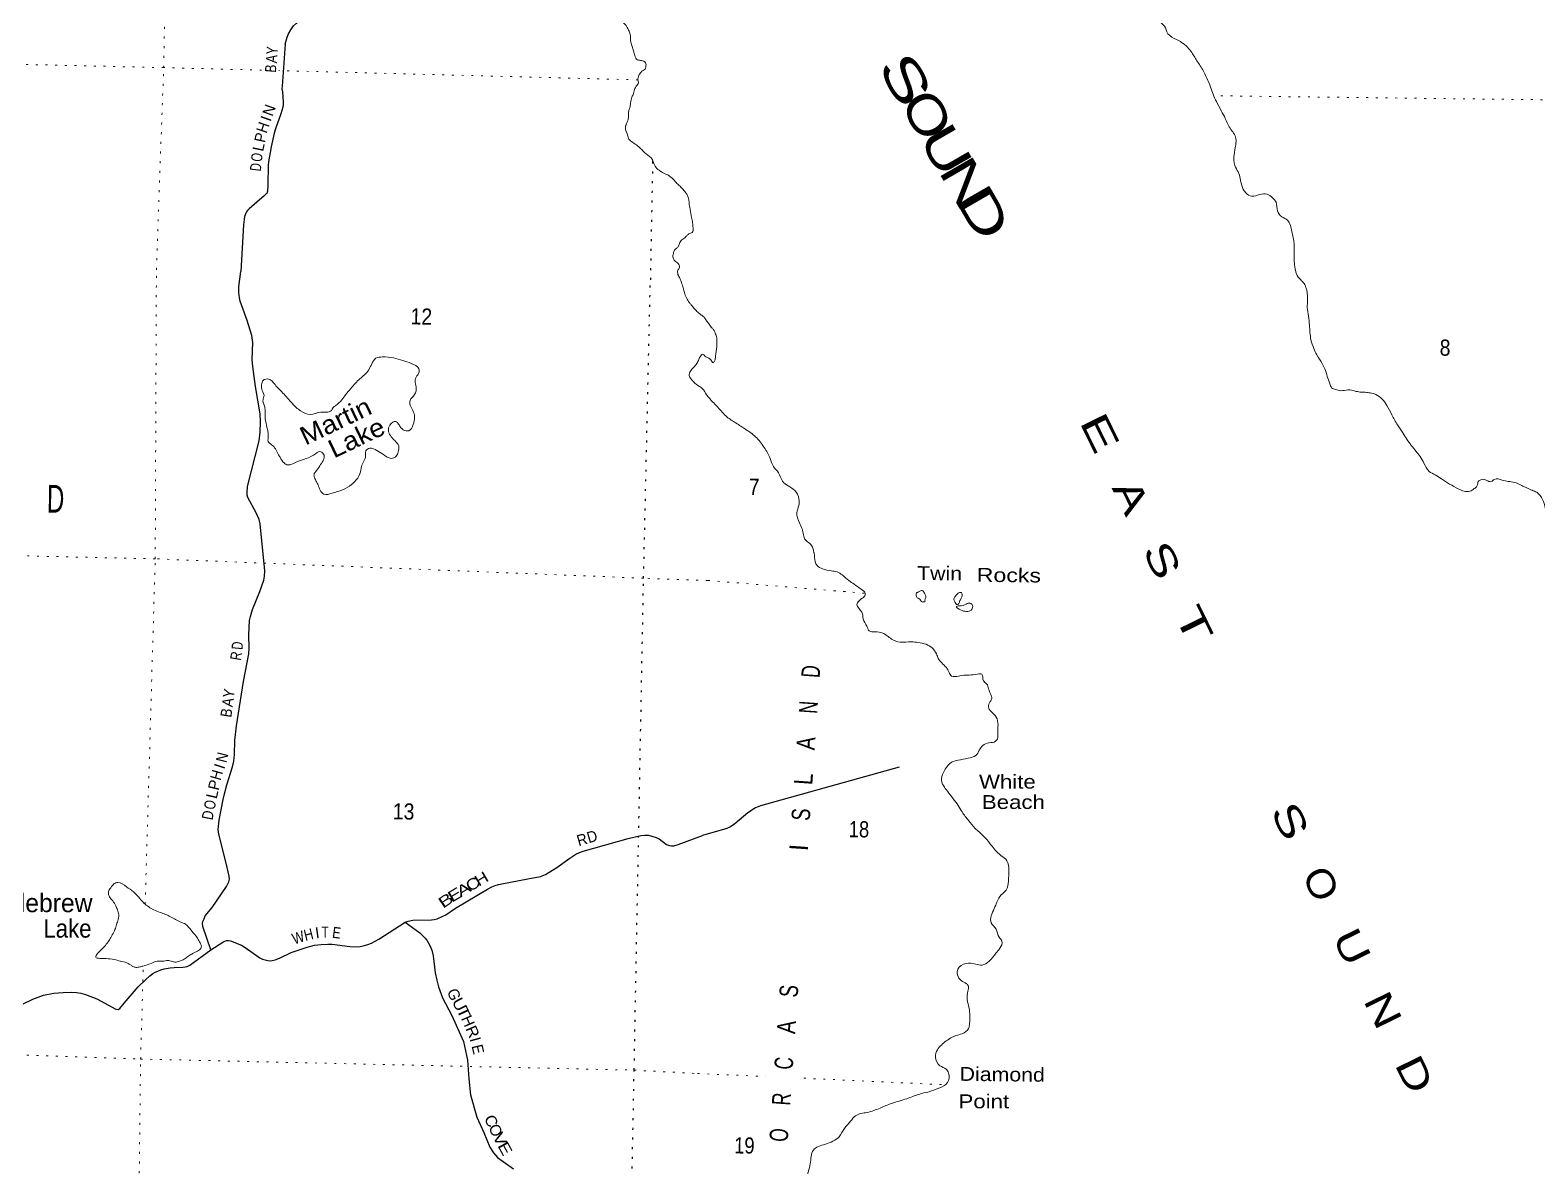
# Model space of a CAD drawing. Header units: feet. Extents: x -489137 to -242534, y 368785 to 558127.
# Drawn here: x -465031 to -448694, y 408578 to 420894 of the extents above; entities that cross this region are included whole.
import ezdxf
from ezdxf.enums import TextEntityAlignment as Align

# ---------------------------------------------------------------- set-up
doc = ezdxf.new("R2010")
doc.units = ezdxf.units.FT
doc.header["$LTSCALE"] = 70
doc.linetypes.add('DOTTED', pattern=[1.5, 0.3, -1.2])
for name, color, linetype, lineweight in [('29', 7, 'Continuous', 25), ('39', 7, 'Continuous', 13), ('6', 7, 'DOTTED', 25), ('7', 7, 'DOTTED', 13)]:
    doc.layers.add(name, color=color, linetype=linetype, lineweight=lineweight)
for name, color, linetype in [('30', 7, 'Continuous'), ('41', 7, 'Continuous'), ('42', 7, 'Continuous')]:
    doc.layers.add(name, color=color, linetype=linetype)

msp = doc.modelspace()

# ---------------------------------------------------------------- linework, layer by layer
at = {"layer": '29'}
for p, q in [((-462719.66, 418786.83), (-462746.36, 418279.29)), ((-455615.27, 412909.62), (-457116.72, 412490.1))]:
    msp.add_line(p, q, dxfattribs=at)
for points in [[(-462266, 420743.48), (-462247.52, 420820.25), (-462232.27, 420856.24), (-462207.2, 420897.67), (-462175.59, 420940.2), (-462146.17, 420970.73), (-462085.14, 421015.44), (-461984.87, 421087.4), (-461968.52, 421101.58), (-461957.62, 421114.66), (-461929.29, 421158.28), (-461909.67, 421198.62), (-461898.77, 421236.79), (-461892.23, 421283.68), (-461893.32, 421324.02), (-461905.66, 421376.75)], [(-462266, 420743.48), (-462301.6, 420286.97), (-462301.48, 420285.73)], [(-462301.6, 420286.97), (-462302.02, 420260.32), (-462297.66, 420225.98), (-462288.94, 420116.94), (-462288.94, 420091.31), (-462293.3, 420060.24), (-462312.92, 419988.27), (-462371.77, 419824.71), (-462387.04, 419776.73), (-462417.54, 419628.43), (-462448.06, 419468.15), (-462452.42, 419429.98), (-462456.78, 419216.26), (-462460.6, 419148.38), (-462463.32, 419137.75), (-462467.68, 419126.03), (-462475.31, 419115.94), (-462498.19, 419094.13), (-462543.97, 419057.06), (-462657.31, 418956.74), (-462674.76, 418938.75), (-462685.12, 418924.58), (-462694.38, 418910.95), (-462702.01, 418893.77), (-462708, 418874.42), (-462713.45, 418843.89), (-462719.66, 418786.83)], [(-462539.27, 416538.19), (-462533.8, 416650.32), (-462539.29, 416736.05), (-462587.63, 417035.02), (-462618.39, 417250.46), (-462623.34, 417327.39), (-462618.95, 417509.85), (-462627.18, 417584.6), (-462679.92, 417747.28), (-462754.62, 417959.41), (-462763.41, 417993.49), (-462770, 418050.64), (-462767.81, 418112.2), (-462746.36, 418279.29)], [(-462719.46, 413838.65), (-462662.32, 414137.62), (-462656.83, 414201.38), (-462662.32, 414344.27), (-462652.43, 414498.15), (-462643.65, 414542.12), (-462622.77, 414616.86), (-462543.67, 414810.31), (-462499.73, 414933.42), (-462490.93, 414977.38), (-462486.54, 415034.54), (-462539.27, 415544.55), (-462549.17, 415590.71), (-462583.22, 415663.26), (-462671.11, 415830.33), (-462679.9, 415856.71), (-462681.01, 415880.89), (-462675.5, 415949.04), (-462548.06, 416445.86), (-462539.27, 416538.19)], [(-463073.53, 410931.05), (-463158.91, 411183.08), (-463164.41, 411216.05), (-463160.01, 411238.04), (-463146.83, 411266.62), (-463132.54, 411297.39), (-463057.84, 411389.72), (-462904.03, 411613.95), (-462878.76, 411666.71), (-462869.97, 411695.29), (-462873.27, 411728.26), (-462908.42, 411868.95), (-462987.52, 412181.11), (-462991.92, 412233.88), (-462983.13, 412335), (-462938.29, 412559.01), (-462924, 412620.56), (-462901.34, 412715.42), (-462838.11, 412910.96), (-462824.93, 412974.71), (-462816.14, 413047.25), (-462811.74, 413196.74), (-462794.16, 413355.02), (-462719.46, 413838.65)], [(-457116.72, 412490.1), (-457170.62, 412466.8), (-457253.06, 412414.71), (-457396.24, 412293.16), (-457443.97, 412262.77), (-457483.02, 412245.41), (-457744.89, 412167.85)], [(-460966.04, 411229.25), (-460933.08, 411241.34), (-460883.08, 411249.03), (-460883.08, 411249.03), (-460680.93, 411253.43), (-460652.92, 411256.73), (-460619.96, 411266.62), (-460557.88, 411293), (-460527.68, 411308.39), (-460421.65, 411380.93), (-460074.48, 411587.57), (-460027.25, 411610.66), (-459993.19, 411624.95), (-459956.94, 411635.94), (-459920.68, 411644.73), (-459639.42, 411697.49), (-459501, 411724.98), (-459446.06, 411745.85), (-459323.02, 411820.6), (-459182.39, 411921.72), (-459117, 411965.22), (-459078.25, 411985.4), (-459037.62, 411997.8), (-458549.58, 412137.15), (-458414.45, 412169.03), (-458369.4, 412172.33), (-458330.4, 412170.13), (-458293.6, 412162.44), (-458246.35, 412145.95), (-458216.14, 412130.56), (-458136.49, 412071.21), (-458102.98, 412059.11), (-458081.01, 412056.92), (-458057.93, 412058.01), (-458009.05, 412071.21), (-457744.89, 412167.85)], [(-463073.53, 410931.05), (-462943.57, 411013.82), (-462922.14, 411023.71), (-462903.46, 411029.2), (-462880.39, 411030.3), (-462860.07, 411027.01), (-462741.42, 410978.64), (-462712.3, 410961.05), (-462543.67, 410842.35), (-462514.55, 410829.15), (-462485.98, 410819.26), (-462455.22, 410812.67), (-462429.41, 410811.57), (-462406.88, 410813.77), (-462377.22, 410821.46), (-462328.34, 410837.95), (-462200.89, 410899.5), (-462136.07, 410923.68), (-462027.31, 410958.85), (-461950.41, 410978.64), (-461879, 410987.43), (-461805.39, 410991.82), (-461757.05, 410991.83), (-461568.09, 410965.45), (-461509.31, 410962.15), (-461453.83, 410965.45), (-461407.14, 410975.34), (-461370.33, 410987.44), (-461331.33, 411002.82), (-461251.68, 411044.59), (-460966.04, 411229.25)], [(-460966.04, 411229.25), (-460808.92, 411113.87), (-460770.46, 411078.7), (-460751.23, 411056.72), (-460732.56, 411032.54), (-460700.15, 410975.38), (-460679.82, 410924.82), (-460663.89, 410863.26), (-460640.82, 410680.8), (-460624.34, 410599.46), (-460607.86, 410529.12), (-460562.82, 410410.41), (-460461.75, 410216.95), (-460334.3, 409935.57), (-460290.36, 409733.32), (-460277.17, 409531.08), (-460259.6, 409359.61), (-460189.28, 409117.79), (-460114.58, 408950.72), (-460048.66, 408792.44)], [(-463859.8, 410526.89), (-463781.81, 410606.03), (-463735.12, 410648.89), (-463700.51, 410671.98), (-463674.69, 410686.26), (-463648.32, 410699.45), (-463616.46, 410711.55), (-463579.66, 410722.54), (-463513.19, 410734.63), (-463471.99, 410737.93), (-463377.51, 410740.12), (-463350.6, 410743.42), (-463330.82, 410748.92), (-463300.61, 410764.31), (-463073.53, 410931.05)], [(-465113.33, 410342.23), (-465002.37, 410394.99), (-464887.01, 410436.76), (-464773.86, 410460.94), (-464673.88, 410467.53), (-464582.69, 410471.93), (-464527.76, 410465.34), (-464480.52, 410458.74), (-464429.98, 410445.55), (-464308.04, 410399.39), (-464101.5, 410285.08), (-464077.33, 410282.88), (-464057.55, 410293.87), (-464013.61, 410351.03), (-463859.8, 410526.89)], [(-460048.66, 408792.44), (-460011.28, 408730.87), (-459966.23, 408680.31), (-459794.84, 408557.2)]]:
    msp.add_lwpolyline(points, dxfattribs=at)
at = {"layer": '39'}
for points in [[(-453116.07, 421865.82), (-453066.59, 421782.37), (-453039.39, 421691.06), (-452993.92, 421609.68), (-452942.27, 421540.37), (-452902.38, 421501.52), (-452885.46, 421392.12), (-452850.51, 421272.42), (-452847.66, 421167.21), (-452828.66, 421063.85), (-452791.19, 420988.62), (-452741.35, 420937.53), (-452701.93, 420856.21), (-452609.89, 420792.55), (-452553.77, 420761.63), (-452491.83, 420710.41), (-452444.1, 420651.26), (-452380.72, 420549.46), (-452343.04, 420492.43), (-452279.84, 420374.46), (-452240.6, 420276.96), (-452213.24, 420199.81), (-452177.83, 420120.55), (-452124.53, 420018.86), (-452081.08, 419937.5), (-452037.75, 419846.03), (-451970.42, 419736.1), (-451975.95, 419602.66), (-451984.61, 419550.16), (-451977.93, 419426.7), (-451942.41, 419357.56), (-451901.71, 419211.5), (-451860.28, 419130.16), (-451792.11, 419095.07), (-451709.23, 419112.41), (-451628.51, 419117.63), (-451570.47, 419078.6), (-451530.69, 419029.64), (-451515.61, 418936.44), (-451469.94, 418873.26), (-451405.85, 418834.16), (-451360.84, 418712.33), (-451345.43, 418647.44), (-451334.97, 418501.69), (-451335.84, 418424.84), (-451332.4, 418372.21), (-451319.22, 418289.15), (-451309.54, 418252.64), (-451263.9, 418187.43), (-451245.93, 418171.06), (-451214.17, 418126.23), (-451210.56, 418116.33)], [(-457980.74, 418181.13), (-457993.61, 418213.08), (-458007.1, 418235.75), (-458014.48, 418260.26), (-458015.79, 418284.6), (-457998.67, 418316.49), (-457996.06, 418336.66), (-458017.28, 418371.7), (-458039.04, 418388.53), (-458060.44, 418417.5), (-458065.38, 418456.11), (-458060.8, 418474.2), (-458047.61, 418510.26), (-458026.75, 418531.92), (-458005.89, 418553.58), (-457990.57, 418593.62), (-457977.85, 418613.49), (-457959.13, 418631.17), (-457938.51, 418644.74), (-457930.19, 418652.59), (-457907.25, 418676.21), (-457876.4, 418693.53), (-457855.9, 418703.05), (-457848.42, 418751.42), (-457852.88, 418806.22), (-457863.29, 418865.24), (-457878.93, 418952.75), (-457886.01, 418987.38), (-457897.67, 419072.76), (-457912.71, 419111.66), (-457930.19, 419136.47), (-457963.42, 419175.91), (-457996.76, 419211.31), (-458030.23, 419242.66), (-458057.63, 419273.83), (-458085.21, 419298.93), (-458120.82, 419326.29), (-458148.82, 419337.24), (-458178.71, 419352.29), (-458216.46, 419375.66), (-458259.61, 419421.47), (-458272.93, 419450.2), (-458295.7, 419501.49), (-458303.55, 419509.81), (-458374.64, 419568.59), (-458413.87, 419610.23), (-458514.74, 419688.09), (-458548.15, 419721.46), (-458555.52, 419745.98), (-458581.03, 419841.88), (-458561.19, 419897.99), (-458547.64, 419946.18), (-458545.51, 420019), (-458534.4, 420053.1), (-458524.72, 420107.48), (-458510.82, 420167.81), (-458493.47, 420207.79), (-458477.67, 420264.02), (-458456.51, 420295.79), (-458439.28, 420331.73), (-458444.69, 420354.16), (-458435.19, 420402.47), (-458411.83, 420440.26), (-458389.07, 420457.81), (-458368.45, 420471.38), (-458359.6, 420497.44), (-458362.4, 420540.04), (-458382.13, 420556.81), (-458394.14, 420561.21), (-458438.36, 420570.61), (-458460.35, 420579.35), (-458483, 420634.68), (-458494.12, 420669.42), (-458508.87, 420718.44), (-458521.71, 420763.36), (-458529.33, 420848.62), (-458546.21, 420893.65), (-458565.36, 420930.66), (-458582.83, 420955.47), (-458614.34, 420984.73), (-458639.78, 421013.82), (-458653.39, 421032.44), (-458676.81, 421061.47), (-458692.51, 421078.13), (-458714.44, 421088.9), (-458724.19, 421101.33), (-458725.8, 421115.55), (-458711, 421137.39), (-458676.59, 421138.4), (-458652.16, 421143.76), (-458627.61, 421153.16), (-458621.2, 421165.12), (-458628.45, 421193.68), (-458649.55, 421232.77), (-458676.6, 421276.08), (-458723.56, 421330.09)], [(-457631.7, 417652.76), (-457650.74, 417675.13), (-457680.62, 417718.41), (-457707.42, 417753.44), (-457729.06, 417783.33), (-457763.06, 417811.15), (-457806.34, 417847.22), (-457838.29, 417883.28), (-457868.17, 417918.32), (-457887.75, 417940.99), (-457920.72, 417995.6), (-457942.36, 418050.22), (-457954.73, 418102.77), (-457973.28, 418161.51), (-457980.74, 418181.13)], [(-451210.56, 418116.33), (-451205.56, 418098.95), (-451198.27, 418080.31), (-451195.43, 418060.45), (-451192.62, 418041.23)], [(-451192.62, 418041.23), (-451189.51, 417973.45), (-451192.55, 417890.65), (-451179.58, 417795.54), (-451168.65, 417698.44), (-451152.43, 417538.65), (-451121.26, 417445.36), (-451089.8, 417376.31), (-451032.39, 417282.73), (-451002.79, 417225.82), (-450975.54, 417142.68), (-450948.24, 417063.58), (-450928.59, 417018.91), (-450886.42, 417000.25), (-450830.03, 416987.5), (-450753.18, 416996.73), (-450674.59, 416983.73), (-450622.22, 416973.04), (-450565.71, 416970.38), (-450511.27, 416963.71), (-450448.88, 416946.84), (-450329.19, 416826.29), (-450275.89, 416726.69), (-450214.64, 416616.9), (-450159.14, 416531.42), (-450065.9, 416395.01), (-450012.18, 416329.75), (-449968.43, 416274.71), (-449928.94, 416201.53), (-449871.45, 416114.01), (-449805.29, 416074.88), (-449739.16, 416033.73), (-449651.01, 415976.16), (-449556.74, 415924.59), (-449492.43, 415899.63), (-449429.83, 415898.92), (-449383.05, 415926.68), (-449354.44, 415954.64), (-449346.06, 415978.79), (-449339.69, 416004.99), (-449311.2, 416022.85), (-449282.86, 416028.59), (-449236.64, 416009.89), (-449196.33, 416003.38), (-449165.75, 416027.28), (-449081.05, 416018.24), (-449014.57, 416005.37), (-448950.08, 415994.54), (-448869.72, 415961.31), (-448757.27, 415909.54), (-448707.07, 415886.75), (-448643.4, 415809.26), (-448614.2, 415720.04), (-448602.75, 415665.36), (-448589.39, 415602.57), (-448569.52, 415576.08), (-448553.49, 415565.8), (-448486.84, 415567.07), (-448416.47, 415542.04), (-448354.22, 415513.05), (-448275.95, 415473.78), (-448199.65, 415438.58), (-448122.53, 415470.04), (-448085.39, 415534.27), (-448046.07, 415612.63), (-448006.94, 415674.82), (-447973.94, 415731.02), (-447934.86, 415789.17), (-447920.26, 415827.39), (-447909.87, 415851.52), (-447840.7, 415893.17), (-447778.18, 415886.41), (-447709.68, 415873.51), (-447623.11, 415852.34), (-447509.97, 415857.12), (-447390.85, 415855.78), (-447327.91, 415883.36), (-447280.93, 415927.28), (-447239.68, 415997.53), (-447208.43, 416075.98), (-447197.37, 416154.65), (-447184.02, 416255.52), (-447176.98, 416336.25), (-447170.03, 416408.91), (-447163.08, 416481.56), (-447172.16, 416564.5), (-447161.37, 416620.95), (-447134.56, 416667.12), (-447067.16, 416728.99), (-447016.12, 416774.89), (-446991.12, 416837.24), (-446978.34, 416891.65), (-446967.65, 416940.02), (-446945.14, 416964.01), (-446835.57, 417007.22), (-446809.23, 417015.01), (-446746.71, 417008.24)], [(-457639.14, 417296), (-457637.09, 417294.36), (-457615.49, 417307.01), (-457607.61, 417335.15), (-457601.42, 417381.3), (-457594.67, 417430.26), (-457589.6, 417487.11), (-457589.6, 417542.82), (-457594.1, 417576.03), (-457603.11, 417600.79), (-457610.99, 417623.86), (-457631.74, 417652.81)], [(-461719.42, 416827.15), (-461653.71, 416888.63), (-461612.33, 416944.49), (-461556.63, 417010.2), (-461505.09, 417069.92), (-461457.83, 417115.57), (-461408.59, 417159.16), (-461361.16, 417214.91), (-461329.72, 417279.04), (-461284.22, 417338.86), (-461213.3, 417353.77), (-461092.36, 417343.52), (-460993.95, 417315.48), (-460901.66, 417283.51), (-460817.96, 417223.39), (-460818.73, 417180.96), (-460839.49, 417148.99), (-460858.71, 417090.71), (-460847.7, 417029.87), (-460865.37, 416945.29), (-460912.96, 416881.45), (-460911.85, 416830.9), (-460882.6, 416773.78), (-460865.72, 416702.72), (-460881.34, 416620.13), (-460928.96, 416554.27), (-460955.23, 416552.72), (-461017.13, 416590.21), (-461038.68, 416626.98), (-461068.47, 416653.79), (-461131.76, 416614.5), (-461149, 416554.16), (-461127.75, 416501.23), (-461080.27, 416447.82), (-461036.89, 416390.45), (-461042.13, 416323.83), (-461065.17, 416277.75), (-461120.1, 416254.48), (-461202.11, 416296.37), (-461273.99, 416340.11), (-461350.28, 416363.71), (-461393.17, 416336.17), (-461398.41, 416269.56), (-461423.69, 416211.39), (-461442.98, 416149.07), (-461466.64, 416068.64), (-461547.1, 415973.05), (-461645.1, 415912.14), (-461758.77, 415877.79), (-461847.78, 415867.25), (-461887.38, 415910.41), (-461910.57, 415967.42), (-461928.11, 416002.1), (-461949.51, 416046.96), (-461954.94, 416081.42), (-461938.29, 416109.42), (-461892.72, 416173.29), (-461857.39, 416229.26), (-461846.25, 416287.68), (-461879.86, 416326.68), (-461961.28, 416289.73), (-462067.09, 416243.11), (-462156.51, 416210.35), (-462237.75, 416183.5), (-462279.76, 416204.47), (-462323.06, 416265.88), (-462344.64, 416300.63), (-462373.89, 416357.75), (-462415.47, 416402.97), (-462451.21, 416435.95), (-462452.68, 416466.3), (-462451.52, 416530.96), (-462462.71, 416581.7), (-462483.01, 416687.17), (-462485.74, 416759.99), (-462488.86, 416810.58), (-462507.51, 416895.82), (-462496.91, 416923.93), (-462515.89, 416990.97), (-462522.86, 417051.74), (-462505.84, 417099.95), (-462447.06, 417113.05), (-462377.49, 417053.18), (-462292.31, 416962.72), (-462189.42, 416847.68), (-462099.99, 416769.27), (-461993.69, 416730.98), (-461882.22, 416755.26), (-461766.82, 416773.42), (-461723.49, 416825.2), (-461720.08, 416825.65)], [(-457639.1, 417295.93), (-457644.07, 417303.95), (-457668.72, 417334.86), (-457702.77, 417349.61), (-457718.7, 417362.03), (-457746.58, 417382.74), (-457765.04, 417366.9), (-457785.99, 417324.82), (-457806.93, 417282.75), (-457844.06, 417238.94), (-457877.04, 417201.13), (-457890.03, 417152.84), (-457852.71, 417095.58), (-457815.02, 417058.52), (-457745.3, 417006.74), (-457700.72, 416944.12), (-457672.65, 416908.86), (-457647.67, 416879.46)], [(-457647.67, 416879.46), (-457600.71, 416831.3), (-457528.99, 416751.7), (-457481.1, 416704.69), (-457384.98, 416638.96), (-457274.79, 416567), (-457170.74, 416489.06), (-457077.26, 416372.85), (-457012.07, 416254.93), (-456976.81, 416165.64), (-456921.12, 416096.32), (-456879.78, 416008.98), (-456745.74, 415906.45), (-456700.39, 415817.04), (-456701.28, 415744.32), (-456724.46, 415665.78), (-456693.51, 415554.31), (-456650.65, 415426.55), (-456644.97, 415396.18), (-456563.23, 415310.4), (-456537.89, 415235.36), (-456535.97, 415227.26), (-456524.97, 415136.22), (-456503.28, 415093.55), (-456445.15, 415058.55), (-456350.53, 415035.26), (-456288.06, 415024.45), (-456231.92, 414991.49), (-456159.95, 414932.09), (-456103.92, 414891.06), (-456027.84, 414837.67), (-455981.99, 414788.67), (-455986.3, 414766.49), (-456023.04, 414734.58), (-456051.63, 414708.63), (-456072.29, 414670.48), (-456020.78, 414589.08), (-456003.53, 414514.13), (-455964.11, 414434.9), (-455938.48, 414384.1), (-455875.99, 414375.31), (-455793.36, 414362.26), (-455697.23, 414296.53), (-455602.74, 414263.14), (-455483.54, 414267.86), (-455406.91, 414258.92), (-455322.34, 414239.78), (-455258.2, 414200.67), (-455210.53, 414135.48), (-455190.93, 414086.77), (-455153.17, 414037.86), (-455103.31, 413986.79), (-455073.64, 413935.95), (-455045.87, 413895.23), (-454971.14, 413896.41), (-454857.93, 413907.26), (-454764.93, 413916.31), (-454720.51, 413915.81), (-454701.18, 413844.88), (-454667.25, 413812.17), (-454645.71, 413757.38), (-454622.25, 413694.48), (-454610.61, 413655.97), (-454629.22, 413619.81), (-454648.09, 413563.45), (-454618.44, 413510.59), (-454562.63, 413451.37), (-454543.45, 413368.32), (-454546.34, 413297.63), (-454547.18, 413228.95), (-454569.88, 413188.8), (-454642.77, 413173.45), (-454707.77, 413141.86), (-454746.75, 413091.79), (-454783.79, 413035.63), (-454866.94, 413006.26), (-454976.26, 412983.25), (-455039.08, 412965.77), (-455122.99, 412873.78), (-455156.41, 412783.24), (-455135.12, 412708.24), (-455091.44, 412647.14), (-455027.82, 412565.61), (-454974.17, 412494.29), (-454932.64, 412423.11), (-454863.11, 412329.39), (-454791.44, 412245.75), (-454699.58, 412161.88), (-454631.89, 412082.32), (-454584.15, 412023.19), (-454508.32, 411949.61), (-454446.4, 411894.36), (-454427.42, 411795.15), (-454430.92, 411673.96), (-454456.36, 411575.25), (-454509.48, 411525.34), (-454554.86, 411447.05)], [(-455363.18, 414696.85), (-455379.19, 414709.15), (-455389.06, 414727.45), (-455397.06, 414733.6), (-455419.15, 414743.95), (-455427.05, 414758.18), (-455426.58, 414796.56), (-455416.41, 414802.51), (-455392.01, 414816.38), (-455371.75, 414822.21), (-455357.66, 414818.01), (-455347.74, 414803.76), (-455331.86, 414781.35), (-455326.22, 414746.94), (-455332.48, 414730.85), (-455334.52, 414728.85), (-455334.87, 414700.57), (-455349.03, 414698.71), (-455364.6, 414697.94)], [(-455006.38, 414690.73), (-455015.74, 414707.08), (-455021.47, 414733.41), (-455004.97, 414761.51), (-454962.1, 414799.42), (-454943.91, 414801.23), (-454932.14, 414772.82), (-454942.65, 414738.59), (-454959.23, 414704.43), (-454973.71, 414676.31), (-454993.95, 414672.49), (-455007.83, 414692.85)], [(-454876.69, 414683.3), (-454844.36, 414684.95), (-454820.41, 414662.46), (-454829.05, 414616.09), (-454857.54, 414598.22), (-454885.83, 414596.52), (-454948.66, 414612.27), (-454994.22, 414650.27), (-454941.62, 414657.76), (-454876.69, 414683.3)], [(-464052.78, 410806.68), (-464121.1, 410824.07), (-464207.73, 410833.71), (-464274.29, 410836.92), (-464320.49, 410849.87), (-464299.58, 410889.93), (-464272.83, 410917.75), (-464215.23, 410977.36), (-464177.99, 411027.23), (-464148.83, 411077.25), (-464117.5, 411135.31), (-464098.35, 411189.54), (-464081.22, 411243.81), (-464069.96, 411308.3), (-464085.12, 411363.15), (-464102.48, 411407.93), (-464135.88, 411459.06), (-464171.4, 411504.16), (-464182.56, 411556.92), (-464157.51, 411602.97), (-464122.47, 411642.77), (-464079.76, 411660.2), (-463987.77, 411612.06), (-463910.01, 411558.11), (-463840.69, 411484.1), (-463797.13, 411436.83), (-463689.47, 411362.13), (-463623.34, 411334.67), (-463509.12, 411288.16), (-463399.14, 411229.59), (-463347.07, 411206.43), (-463287.7, 411140.68), (-463216.58, 411054.51), (-463187.22, 411003.45), (-463175.69, 410970.9), (-463178.04, 410952.75), (-463204.82, 410922.91), (-463255.75, 410897.54), (-463288.4, 410877.91), (-463331.29, 410850.38), (-463374.22, 410820.83), (-463412.82, 410807.37), (-463461.47, 410796.11), (-463491.64, 410802.71), (-463539.89, 410813.68), (-463594.52, 410806.57), (-463653.05, 410807.62), (-463711.97, 410786.44), (-463779.05, 410761.36), (-463809.46, 410753.82), (-463843.95, 410744.33), (-463884.42, 410738.99), (-463916.53, 410749.67), (-463930.51, 410758), (-463982.43, 410789.25), (-464055.68, 410806.25)], [(-454554.86, 411447.05), (-454583.99, 411376.67), (-454617.29, 411296.23), (-454618.18, 411223.5), (-454564.5, 411154.21), (-454531.27, 411064.93), (-454501.48, 411024.19), (-454524.65, 410945.66), (-454565.7, 410891.57), (-454639.43, 410807.54), (-454716.69, 410763.96), (-454787.24, 410774.86), (-454888.11, 410782.05), (-454979.76, 410718.43), (-454982.5, 410659.87), (-454940.89, 410594.75), (-454884.75, 410561.79), (-454864.88, 410535.3), (-454869.57, 410482.83), (-454876.76, 410389.97), (-454857.68, 410298.84), (-454851.63, 410133.1), (-454862.42, 410076.65), (-454931.76, 410020.86), (-455000.68, 409999.41), (-455104.37, 409941.98), (-455157.41, 409898.13), (-455200.45, 409846.08), (-455221.61, 409767.53), (-455172.27, 409674.03), (-455106.09, 409636.92), (-455080.36, 409594.21), (-455089.7, 409491.27), (-455185.36, 409429.71), (-455290.82, 409392.51), (-455402.24, 409363.46), (-455532.05, 409316.43), (-455696.23, 409265.75), (-455822.06, 409214.63), (-455961.97, 409167.72), (-456087.62, 409130.74), (-456140.83, 409072.75), (-456206.4, 408994.69), (-456266.07, 408904.45), (-456414.47, 408823.28), (-456544.48, 408760.09), (-456578.64, 408608.94), (-456606.77, 408455.71), (-456551.75, 408331.85), (-456483.31, 408149.24), (-456492.74, 408038.23), (-456600.86, 407948.53), (-456657.92, 407906.74), (-456667.3, 407799.76), (-456720.84, 407715.51), (-456895.51, 407632.62), (-456988.96, 407587.2), (-457022.15, 407514.84), (-457113.9, 407443.14), (-457130.82, 407380.7), (-457150.58, 407251.61), (-457119.95, 407113.88), (-457193.31, 407060.16), (-457282.76, 407010.65), (-457411.27, 406905.02), (-457503.05, 406831.3), (-457564.01, 406799.66), (-457645.54, 406737.94), (-457702.15, 406732.52), (-457812.22, 406648.9), (-457832.7, 406642.96), (-457858.93, 406644.19)]]:
    msp.add_spline(points, degree=3, dxfattribs=at)
at = {"layer": '6'}
for points in [[(-458286.25, 419478.63), (-458286.54, 419468.82), (-458310.46, 418187.16)], [(-458547.33, 406460.91), (-458486.2, 409625.69), (-458383.9, 414956.32), (-458310.46, 418187.16)]]:
    msp.add_lwpolyline(points, dxfattribs=at)
at = {"layer": '7'}
for p, q in [((-458444.54, 420356.16), (-462337.27, 420456.42)), ((-457687.85, 414931.92), (-455984.35, 414792.19)), ((-456320.08, 414821.03), (-456143.27, 414810.68)), ((-457798.11, 409588.81), (-457061.89, 409557.49)), ((-456646.04, 409538.24), (-455115.45, 409467.36))]:
    msp.add_line(p, q, dxfattribs=at)
for points in [[(-463662.73, 418298.45), (-463584.05, 420488.53), (-463477.61, 425716.99)], [(-462522.26, 420461.18), (-463584.05, 420488.53), (-468917.95, 420610.38), (-474292.61, 420721.28), (-477224.89, 420770.6)], [(-443991.19, 420045.24), (-447698.96, 420128.49), (-452206.7, 420183.57)], [(-463784.65, 411424.42), (-463675.29, 415166.16), (-463662.73, 418298.45)], [(-457687.85, 414931.92), (-458383.9, 414956.32), (-463675.29, 415166.16), (-469018.74, 415287.99), (-474394.77, 415394.23), (-477161.59, 415497.9)], [(-463874.59, 406304.73), (-463833.72, 409745.57), (-463804.22, 410755.04)], [(-476074.69, 410124.09), (-474507.08, 410067.82), (-469159.86, 409931.77), (-463833.72, 409745.57), (-458486.2, 409625.69), (-457798.11, 409588.81)]]:
    msp.add_lwpolyline(points, dxfattribs=at)

# ---------------------------------------------------------------- texts
at = {"layer": '30'}
for s, rotation, width, p in [('Y', 85.541, 0.8, (-462349.41, 420668.89)), ('B', 85.541, 0.8, (-462364.73, 420474.24)), ('A', 85.541, 0.85, (-462354.45, 420578.6)), ('H', 71.346, 0.95, (-462451.98, 419820.99)), ('P', 77.378, 0.95, (-462475.9, 419717.95)), ('O', 81.484, 0.75, (-462515.22, 419508.49)), ('D', 83.831, 0.75, (-462526.67, 419404.19)), ('R', 80.68, 0.8, (-462739.61, 414104.68)), ('D', 85.079, 0.75, (-462726.33, 414220.76)), ('A', 81.22, 0.9, (-462830.16, 413602.58)), ('Y', 81.22, 0.9, (-462817.75, 413698.58)), ('B', 81.22, 0.9, (-462845.14, 413488.66)), ('N', 76.319, 0.9, (-462892.59, 413000.79)), ('H', 74.081, 0.9, (-462953.73, 412807.88)), ('O', 78.681, 0.8, (-463023.44, 412490.3)), ('L', 76.929, 1.05, (-462999.74, 412603.86)), ('D', 78.681, 0.85, (-463046.07, 412377.27)), ('R', 16.286, 0.95, (-459033.84, 412066.45)), ('D', 16.286, 0.95, (-458925, 412099.57)), ('C', 30.762, 1.25, (-460205.05, 411591.31)), ('H', 30.762, 1.2, (-460110.47, 411647.61)), ('B', 34.378, 1.45, (-460493.54, 411416.57)), ('E', 30.762, 1.35, (-460398.71, 411476.05)), ('A', 30.762, 1.4, (-460304.11, 411532.35)), ('T', 0.012, 0.8, (-461834.56, 411061.82)), ('W', 17.92, 0.85, (-462107.53, 411006.48)), ('H', 13.932, 0.85, (-461999.82, 411037.04)), ('E', 352.053, 0.85, (-461718.19, 411055.74)), ('U', 297.584, 1.2, (-460433.27, 410310.55)), ('T', 294.368, 1.35, (-460388.79, 410227.61)), ('R', 293.368, 1.1, (-460291.09, 410018.63)), ('E', 283.257, 0.95, (-460237.08, 409838.31)), ('C', 294.09, 1.1, (-460088.48, 409050.87)), ('O', 293.611, 1.05, (-460041.29, 408949.76)), ('V', 295.611, 1.3, (-459994.8, 408852.07)), ('E', 298.611, 1.3, (-459936.68, 408747.4))]:
    msp.add_text(s, height=120, rotation=rotation, dxfattribs=dict(at, width=width)).set_placement(p, align=Align.CENTER)
for s, rotation, p in [('N', 70.211, (-462385.83, 420007.19)), ('I', 70.211, (-462418.29, 419916.95)), ('L', 78.219, (-462497.63, 419617.08)), ('I', 72.081, (-462920.53, 412900.31)), ('P', 76.565, (-462976.57, 412702.21)), ('I', 8.017, (-461911.33, 411055.35)), ('G', 290.777, (-460493.12, 410424.05)), ('H', 293.368, (-460341.09, 410133.75)), ('I', 285.757, (-460263.96, 409942.24))]:
    msp.add_text(s, height=120, rotation=rotation, dxfattribs=at).set_placement(p, align=Align.CENTER)
at = {"layer": '41'}
for s, height, rotation, width, p in [('S', 400, 300.029, 1.55, (-455856.85, 420500.72)), ('O', 400, 300.029, 1.25, (-455615.96, 420101.49)), ('U', 400, 300.029, 1.35, (-455410.65, 419722.92)), ('N', 400, 300.029, 1.4, (-455195.87, 419367.62)), ('D', 400, 300.029, 1.45, (-455010.97, 419053.09)), ('Martin', 200, 25.552, 1.1, (-462047.02, 416392.4)), ('E', 300, 296.132, 1.55, (-453665.84, 416650.87)), ('Lake', 200, 25.552, 1.1, (-461739.41, 416251.96)), ('A', 300, 296.132, 1.35, (-453314.52, 415934.76)), ('S', 300, 296.132, 1.45, (-452984.02, 415261.08)), ('T', 300, 296.132, 1.6, (-452643.1, 414566.18)), ('S', 300, 296.132, 1.45, (-451597.48, 412434.83)), ('O', 300, 296.132, 1.15, (-451256.56, 411739.93)), ('U', 300, 296.132, 1.3, (-450926.06, 411066.25)), ('N', 300, 296.132, 1.3, (-450589.31, 410379.83)), ('D', 300, 296.132, 1.35, (-450250.48, 409689.18))]:
    msp.add_text(s, height=height, rotation=rotation, dxfattribs=dict(at, width=width)).set_placement(p)
msp.add_text('Killebrew', height=200, dxfattribs=at).set_placement((-465439.87, 411337.54))
at = {"layer": '41', "width": 0.9}
msp.add_text('Lake', height=200, dxfattribs=at).set_placement((-464887.6, 411061.41))
at = {"layer": '42'}
for s, height, rotation, width, p in [('D', 300, 358.942, 0.65, (-464851.32, 415668.47)), ('Twin', 150, 359.356, 1.15, (-455421.08, 414937.15)), ('Rocks', 150, 359.356, 1.25, (-454775.13, 414917.81)), ('D', 200, 86.065, 0.7, (-456476.93, 413871.44)), ('N', 200, 86.065, 0.7, (-456503.62, 413483.38)), ('A', 200, 86.065, 0.8, (-456530.75, 413089.03)), ('L', 200, 86.065, 0.85, (-456556.79, 412710.4)), ('S', 200, 86.065, 0.75, (-456583.48, 412322.33)), ('S', 200, 86.065, 0.75, (-456715.11, 410408.74)), ('A', 200, 86.065, 0.8, (-456742.23, 410014.4)), ('C', 200, 86.065, 0.7, (-456768.92, 409626.33)), ('Diamond', 150, 359.356, 1.15, (-454960.21, 409510.51)), ('R', 200, 86.065, 0.7, (-456795.61, 409238.27)), ('O', 200, 86.065, 0.7, (-456822.74, 408843.92))]:
    msp.add_text(s, height=height, rotation=rotation, dxfattribs=dict(at, width=width)).set_placement(p)
at = {"layer": '42', "width": 1.2}
for s, p in [('White', (-454749.76, 412676.2)), ('Beach', (-454718.24, 412455.54)), ('Point', (-454971.65, 409212.6))]:
    msp.add_text(s, height=150, dxfattribs=at).set_placement(p)
at = {"layer": '42'}
msp.add_text('I', height=200, rotation=86.065, dxfattribs=at).set_placement((-456606.07, 411993.98))
at = {"layer": '7'}
for s, rotation, width, p in [('12', 358.976, 0.9, (-460910.4, 417706.54)), ('8', 359.356, 0.9, (-449759.18, 417367.41)), ('7', 359.356, 0.9, (-457245.09, 415859.53)), ('13', 358.976, 0.9, (-461102.68, 412343.9)), ('18', 359.356, 0.85, (-456161.71, 412150.04)), ('19', 359.356, 0.85, (-457403.15, 408723.28))]:
    msp.add_text(s, height=175, rotation=rotation, dxfattribs=dict(at, width=width)).set_placement(p)

doc.saveas('drawing.dxf')
